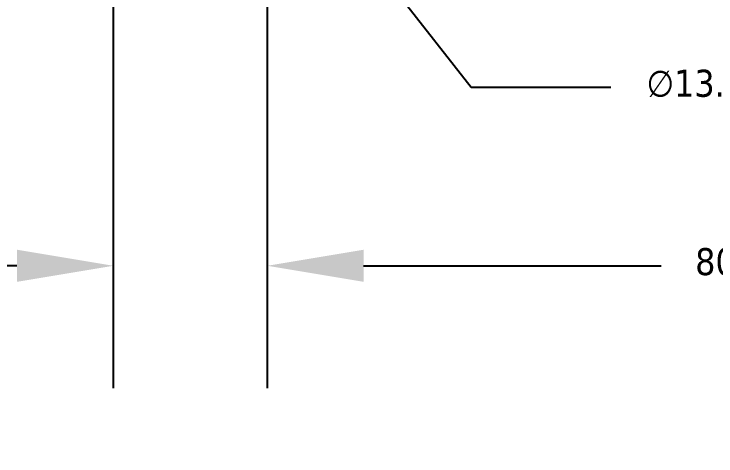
# Model space of a CAD drawing. Header units: millimetres. Extents: x 100 to 5488, y 100 to 4218.
# Drawn here: x 1685.1 to 2049.6, y 724.4 to 953.6 of the extents above; entities that cross this region are included whole.
import ezdxf

# ---------------------------------------------------------------- set-up
doc = ezdxf.new("R2010")
doc.units = ezdxf.units.MM
doc.header["$LTSCALE"] = 20
doc.layers.add('Dimension (ANSI)', color=7, linetype='Continuous', lineweight=25)
doc.styles.add('My Text', font='tahoma.ttf')
doc.dimstyles.new('My Dimension - mm [in] (ANSI)', dxfattribs={"dimscale": 20, "dimtxt": 0.7, "dimasz": 2.5, "dimexe": 3.175, "dimexo": 1.6002, "dimgap": 0.8, "dimtad": 0, "dimtoh": 1, "dimrnd": 1e-08, "dimzin": 4, "dimdsep": 46, "dimtxsty": 'My Text', "dimcen": 0.09, "dimdle": 10, "dimclrd": 1, "dimclre": 1, "dimclrt": 1, "dimadec": 1, "dimazin": 1, "dimtfac": 4.354286, "dimtofl": 0, "dimtmove": 0, "dimatfit": 3, "dimfxl": 1, "dimtolj": 1, "dimtzin": 4, "dimlwd": -1, "dimlwe": -1, "dimarcsym": 0})

# ---------------------------------------------------------------- blocks, each defined once
blk = doc.blocks.new('*D11')
at = {"layer": 'Defpoints', "color": 0, "transparency": 16777216}
for p in [(1827.6, 1036.27), (1835.63, 1026.05)]:
    blk.add_point(p, dxfattribs=at)
at = {"layer": 'Dimension (ANSI)', "color": 1, "transparency": 16777216}
for p, q in [((1831.61, 1029.36), (1831.61, 1032.96)), ((1829.81, 1031.16), (1833.41, 1031.16)), ((1922.49, 915.55), (1866.53, 986.74)), ((1995.03, 915.55), (1922.49, 915.55))]:
    blk.add_line(p, q, dxfattribs=at)
blk.add_solid([(1873.08, 991.89), (1859.98, 981.59), (1835.63, 1026.05)], dxfattribs=at)
at = {"layer": 'Dimension (ANSI)', "color": 1, "transparency": 16777216, "insert": (2113.09, 924.71), "char_height": 14, "attachment_point": 2, "style": 'My Text'}
blk.add_mtext('\\A1;∅13.00 mm [∅0.512 in]', dxfattribs=at)
blk = doc.blocks.new('*D12')
at = {"layer": 'Defpoints', "color": 0, "transparency": 16777216}
for p in [(1736.61, 1031.16), (1816.61, 1031.16), (1816.61, 823.06)]:
    blk.add_point(p, dxfattribs=at)
at = {"layer": 'Dimension (ANSI)', "color": 1, "transparency": 16777216}
for p, q in [((1736.61, 999.16), (1736.61, 759.56)), ((1816.61, 999.16), (1816.61, 759.56)), ((1686.61, 823.06), (1636.61, 823.06)), ((1866.61, 823.06), (2021.11, 823.06))]:
    blk.add_line(p, q, dxfattribs=at)
for points in [[(1686.61, 831.39), (1686.61, 814.73), (1736.61, 823.06)], [(1866.61, 831.39), (1866.61, 814.73), (1816.61, 823.06)]]:
    blk.add_solid(points, dxfattribs=at)
at = {"layer": 'Dimension (ANSI)', "color": 1, "transparency": 16777216, "insert": (2124, 832.22), "char_height": 14, "attachment_point": 2, "style": 'My Text'}
blk.add_mtext('\\A1;80.00 mm [3.150 in]', dxfattribs=at)
blk = doc.blocks.new('*D13')
at = {"layer": 'Defpoints', "color": 0, "transparency": 16777216}
for p in [(1525.82, 1037.66), (1743.11, 1037.66), (1743.11, 1024.66)]:
    blk.add_point(p, dxfattribs=at)
at = {"layer": 'Dimension (ANSI)', "color": 1, "transparency": 16777216}
for p, q in [((1525.82, 1087.66), (1525.82, 1137.66)), ((1711.11, 1037.66), (1462.32, 1037.66)), ((1711.11, 1024.66), (1462.32, 1024.66)), ((1525.82, 974.66), (1525.82, 899.48))]:
    blk.add_line(p, q, dxfattribs=at)
for points in [[(1517.49, 1087.66), (1534.15, 1087.66), (1525.82, 1037.66)], [(1517.49, 974.66), (1534.15, 974.66), (1525.82, 1024.66)]]:
    blk.add_solid(points, dxfattribs=at)
at = {"layer": 'Dimension (ANSI)', "color": 1, "transparency": 16777216, "insert": (1516.66, 802.57), "char_height": 14, "attachment_point": 2, "rotation": 90, "style": 'My Text'}
blk.add_mtext('\\A1;13.00 mm [.512 in]', dxfattribs=at)

msp = doc.modelspace()

# ---------------------------------------------------------------- dimensions: what is measured, and where the dimension line sits
at = {"layer": 'Dimension (ANSI)', "color": 1, "true_color": 0xff0000}
for base, p1, p2, angle, text, picture, middle in [((1525.821, 1037.661), (1743.113, 1024.661), (1743.113, 1037.661), 270, '<> mm [.512 in]', '*D13', (1525.821, 802.567)), ((1816.613, 823.061), (1736.613, 1031.161), (1816.613, 1031.161), 180, '<> mm [3.150 in]', '*D12', (2123.999, 823.061))]:
    dim = msp.add_linear_dim(base=base, p1=p1, p2=p2, angle=angle, text=text, dimstyle='My Dimension - mm [in] (ANSI)', override={"dimgap": 0.8, "dimtoh": 0, "dimdec": 2, "dimpost": '', "dimtol": 0, "dimlim": 0, "dimtp": 0, "dimtm": 0, "dimtdec": 2, "dimatfit": 1}, dxfattribs=at)
    dim.commit()
    dim.dimension.update_dxf_attribs({"geometry": picture, "text_midpoint": middle, "dimtype": 160})
dim = msp.add_diameter_dim_2p(p1=(1827.596, 1036.271), p2=(1835.63, 1026.05), text='<> mm [∅0.512 in]', dimstyle='My Dimension - mm [in] (ANSI)', override={"dimgap": 0.8, "dimtih": 1, "dimdec": 2, "dimlfac": 1, "dimpost": '', "dimtol": 0, "dimlim": 0, "dimtp": 0, "dimtm": 0, "dimtdec": 2}, dxfattribs=at)
dim.commit()
dim.dimension.update_dxf_attribs({"geometry": '*D11', "text_midpoint": (2113.085, 915.553), "dimtype": 163})

doc.saveas('drawing.dxf')
